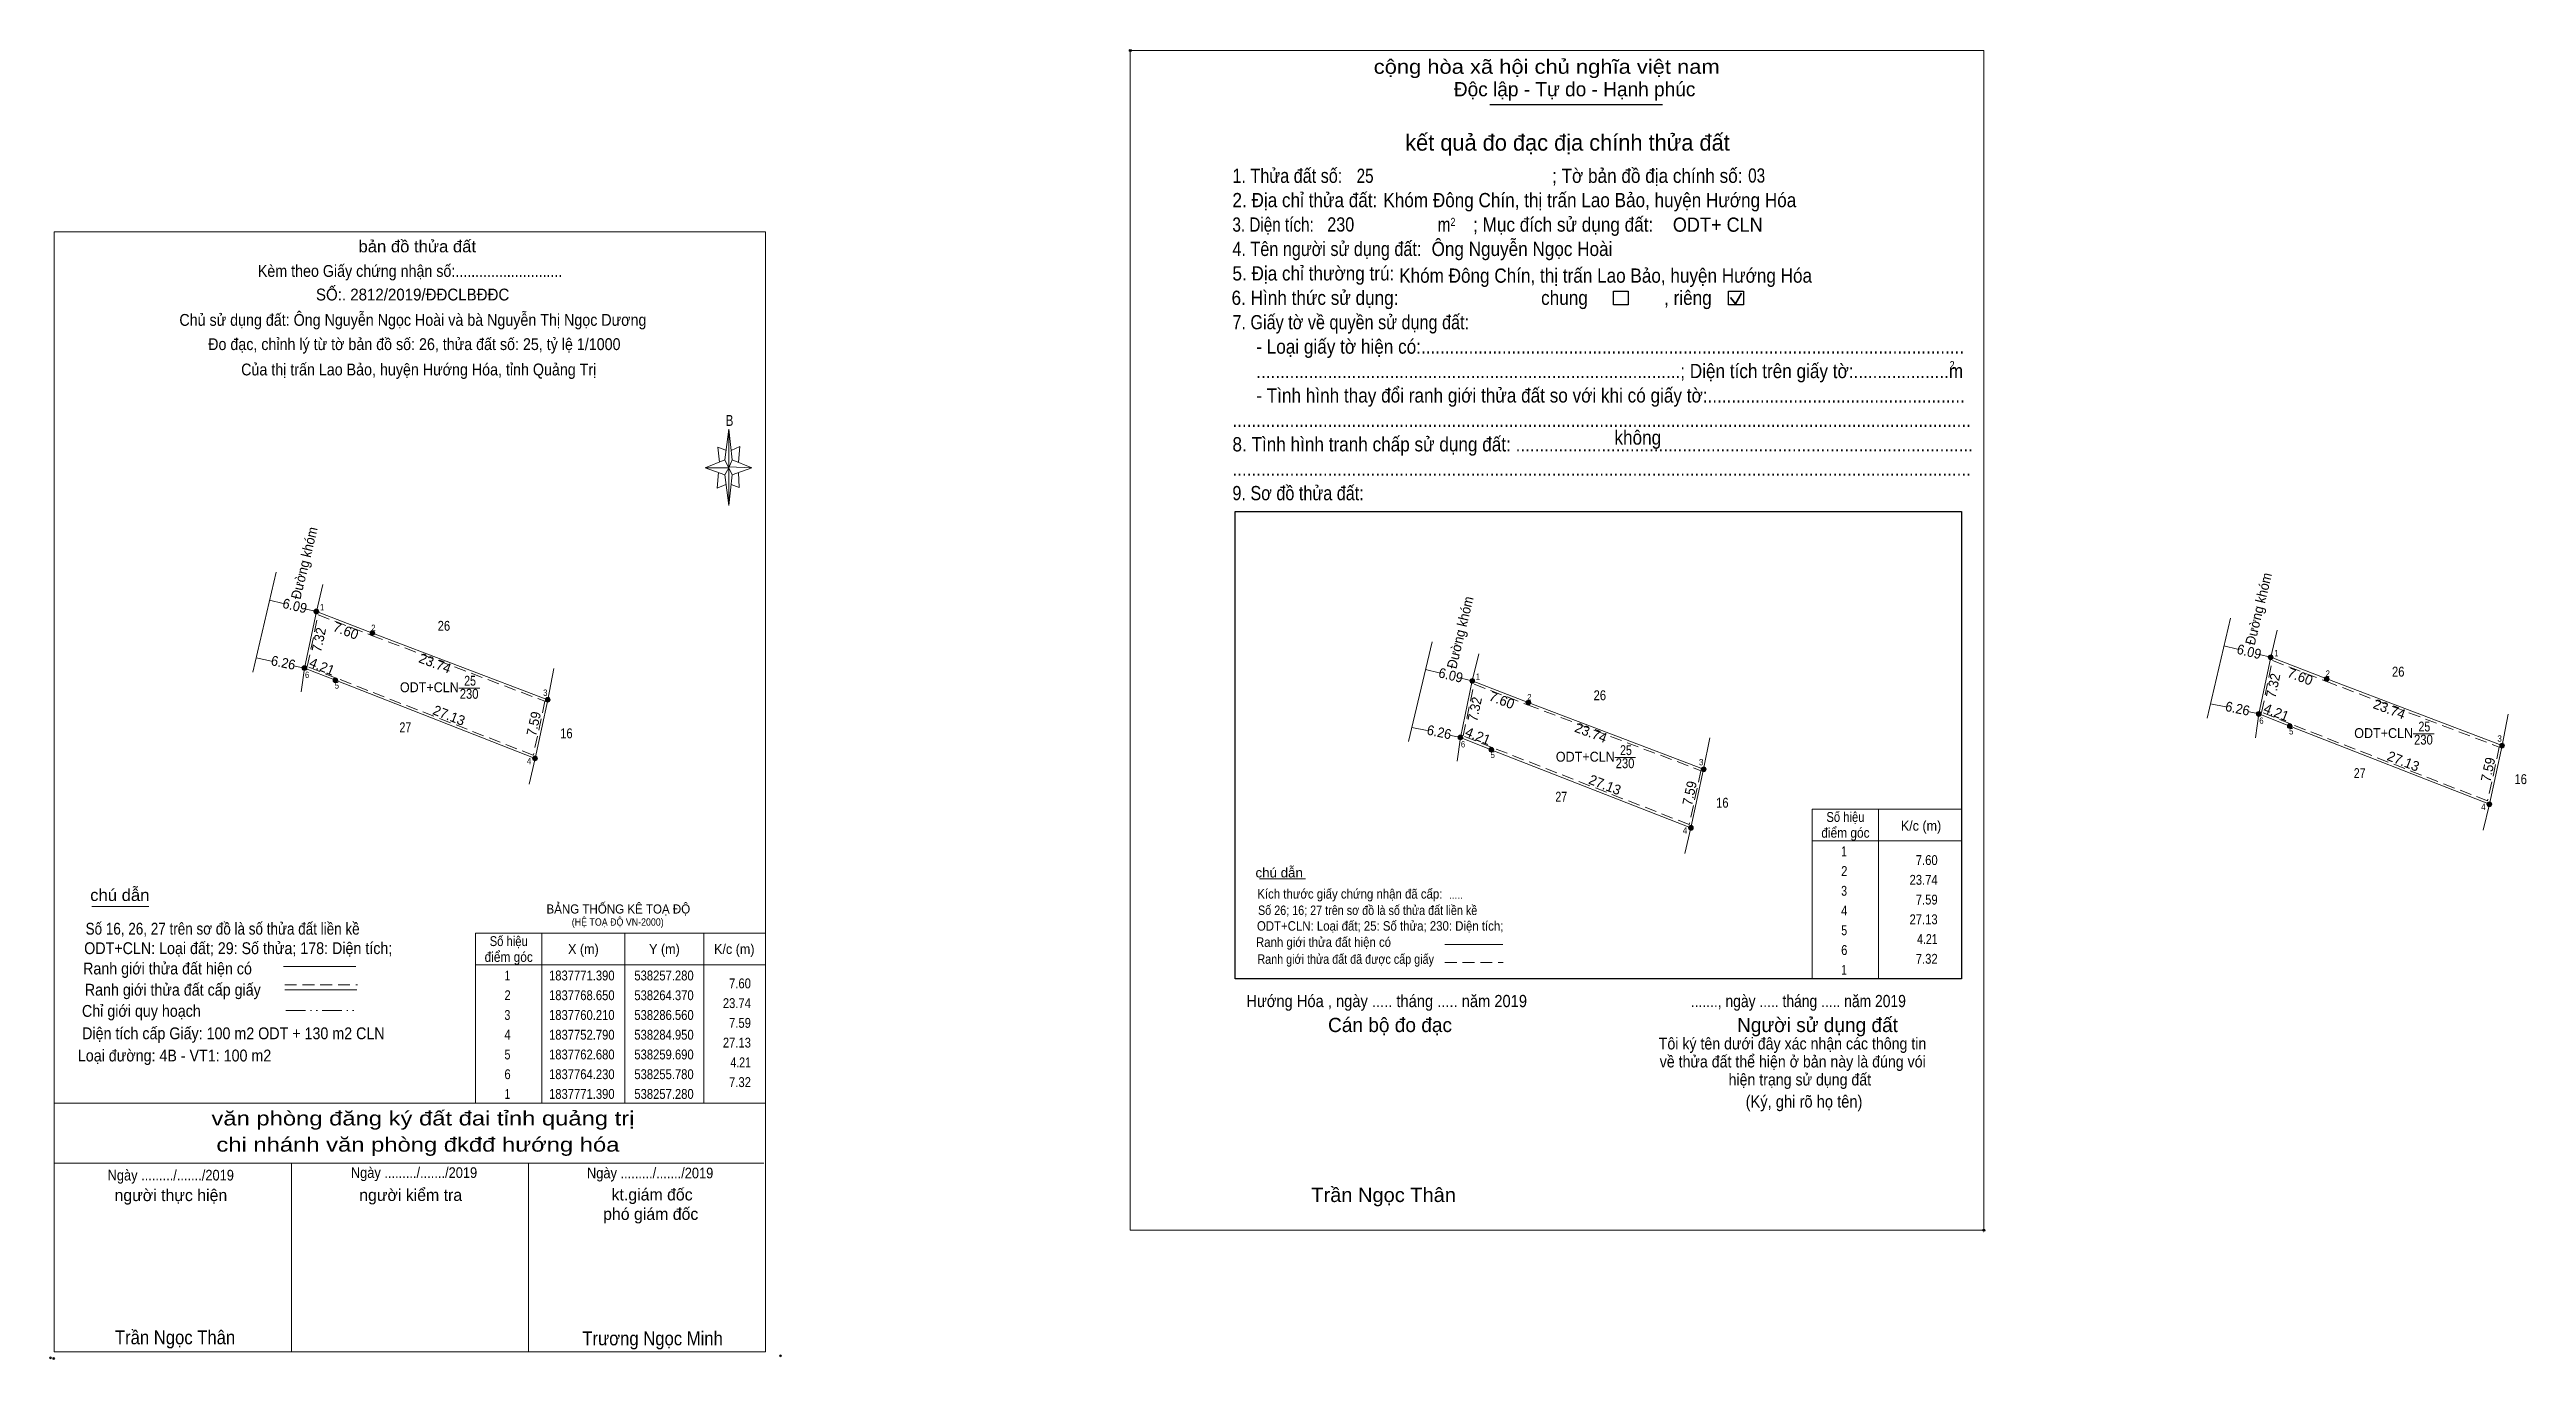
# Model space of a CAD drawing. Header units: metres. Extents: x 537976 to 538290, y 1837682 to 1837848.
import ezdxf
from ezdxf.enums import TextEntityAlignment as Align

# ---------------------------------------------------------------- set-up
doc = ezdxf.new("R2010")
doc.units = ezdxf.units.M
doc.header["$LTSCALE"] = 0.5
doc.header["$PDMODE"] = 32
doc.header["$PDSIZE"] = 0.25
doc.linetypes.add('DASH_DOUBLE_DOT', pattern=[9.2, 5, -1.2, 0.3, -1.2, 0.3, -1.2])
doc.linetypes.add('MEDIUM_DASHED', pattern=[4.5, 3, -1.5])
for name, color, linetype, lineweight in [('1', 7, 'Continuous', 13), ('10', 7, 'Continuous', 13), ('17', 7, 'Continuous', 13), ('2', 7, 'Continuous', 25), ('36', 7, 'Continuous', 13), ('5', 7, 'Continuous', 13), ('6', 7, 'Continuous', 13), ('63', 7, 'Continuous', 13)]:
    doc.layers.add(name, color=color, linetype=linetype, lineweight=lineweight)

msp = doc.modelspace()

# ---------------------------------------------------------------- hatches: boundary and pattern name
at = {"layer": '63'}
for points in [[(538010.28, 1837777.19, 1), (538009.68, 1837777.19, 1)], [(538017.37, 1837774.45, 1), (538016.77, 1837774.45, 1)], [(538008.78, 1837770.03, 1), (538008.18, 1837770.03, 1)], [(538257.58, 1837771.39, 1), (538256.98, 1837771.39, 1)], [(538012.69, 1837768.48, 1), (538012.09, 1837768.48, 1)], [(538039.56, 1837766.01, 1), (538038.96, 1837766.01, 1)], [(538156.55, 1837768.4, 1), (538155.95, 1837768.4, 1)], [(538163.64, 1837765.66, 1), (538163.04, 1837765.66, 1)], [(538264.67, 1837768.65, 1), (538264.07, 1837768.65, 1)], [(538256.08, 1837764.23, 1), (538255.48, 1837764.23, 1)], [(538259.99, 1837762.68, 1), (538259.39, 1837762.68, 1)], [(538155.05, 1837761.24, 1), (538154.45, 1837761.24, 1)], [(538158.96, 1837759.69, 1), (538158.36, 1837759.69, 1)], [(538286.86, 1837760.21, 1), (538286.26, 1837760.21, 1)], [(538037.95, 1837758.59, 1), (538037.35, 1837758.59, 1)], [(538185.83, 1837757.22, 1), (538185.23, 1837757.22, 1)], [(538285.25, 1837752.79, 1), (538284.65, 1837752.79, 1)], [(538184.22, 1837749.8, 1), (538183.62, 1837749.8, 1)]]:
    msp.add_hatch(color=256, dxfattribs=at).paths.add_polyline_path(points)

# ---------------------------------------------------------------- linework, layer by layer
at = {"layer": '1'}
for points in [[(538009.98, 1837777.19), (538017.07, 1837774.45), (538039.26, 1837766.01), (538037.65, 1837758.59), (538012.39, 1837768.48), (538008.48, 1837770.03)], [(538257.28, 1837771.39), (538264.37, 1837768.65), (538286.56, 1837760.21), (538284.95, 1837752.79), (538259.69, 1837762.68), (538255.78, 1837764.23)], [(538156.25, 1837768.4), (538163.34, 1837765.66), (538185.53, 1837757.22), (538183.92, 1837749.8), (538158.66, 1837759.69), (538154.75, 1837761.24)]]:
    msp.add_lwpolyline(points, close=True, dxfattribs=at)
at = {"layer": '1', "linetype": 'MEDIUM_DASHED'}
for points in [[(538010.2, 1837776.78), (538016.96, 1837774.17), (538038.91, 1837765.82), (538037.43, 1837759), (538012.5, 1837768.76), (538008.83, 1837770.22)], [(538257.5, 1837770.98), (538264.26, 1837768.37), (538286.21, 1837760.02), (538284.73, 1837753.2), (538259.8, 1837762.96), (538256.13, 1837764.42)], [(538156.47, 1837767.99), (538163.23, 1837765.38), (538185.18, 1837757.03), (538183.7, 1837750.21), (538158.77, 1837759.97), (538155.1, 1837761.43)]]:
    msp.add_lwpolyline(points, close=True, dxfattribs=at)
at = {"layer": '10'}
for p, q in [((538001.93, 1837769.5), (538004.89, 1837782.16)), ((538249.23, 1837763.7), (538252.19, 1837776.36)), ((538148.2, 1837760.71), (538151.16, 1837773.37))]:
    msp.add_line(p, q, dxfattribs=at)
at = {"layer": '17'}
for p, q in [((538129.34, 1837743.34), (538135.13, 1837743.34)), ((537981.56, 1837739.86), (537988.8, 1837739.86))]:
    msp.add_line(p, q, dxfattribs=at)
at = {"layer": '2'}
for p, q in [((538158.47, 1837841.37), (538180.31, 1837841.37)), ((538126.23, 1837789.86), (538218.17, 1837789.86)), ((538218.17, 1837789.86), (538218.17, 1837730.67))]:
    msp.add_line(p, q, dxfattribs=at)
at = {"layer": '2', "lineweight": 35}
for p, q in [((538188.94, 1837816.96), (538189.55, 1837816.16)), ((538189.55, 1837816.16), (538190.3, 1837817.5))]:
    msp.add_line(p, q, dxfattribs=at)
at = {"layer": '2', "lineweight": 13}
msp.add_lwpolyline([(538112.98, 1837848.22), (538220.99, 1837848.22), (538220.99, 1837698.84), (538112.98, 1837698.84)], close=True, dxfattribs=at)
at = {"layer": '2'}
for points in [[(538174.1, 1837817.75), (538175.96, 1837817.75), (538175.96, 1837816.02), (538174.1, 1837816.02)], [(538188.69, 1837817.75), (538190.55, 1837817.75), (538190.55, 1837816.02), (538188.69, 1837816.02)]]:
    msp.add_lwpolyline(points, close=True, dxfattribs=at)
msp.add_lwpolyline([(538218.17, 1837730.67), (538126.23, 1837730.67), (538126.23, 1837789.86)], dxfattribs=at)
for p in [(538112.98, 1837848.22), (538220.99, 1837698.84)]:
    msp.add_point(p, dxfattribs=at)
at = {"layer": '36'}
for p, q in [((538008.48, 1837770.03), (538008.05, 1837767.01)), ((538255.78, 1837764.23), (538255.35, 1837761.21)), ((538154.75, 1837761.24), (538154.32, 1837758.22))]:
    msp.add_line(p, q, dxfattribs=at)
for points in [[(538039.26, 1837766.01), (538017.07, 1837774.45), (538009.98, 1837777.19), (538010.81, 1837780.61)], [(538009.98, 1837777.19), (538008.48, 1837770.03), (538012.39, 1837768.48)], [(538286.56, 1837760.21), (538264.37, 1837768.65), (538257.28, 1837771.39), (538258.11, 1837774.81)], [(538037.65, 1837758.59), (538039.26, 1837766.01), (538040.02, 1837769.99)], [(538185.53, 1837757.22), (538163.34, 1837765.66), (538156.25, 1837768.4), (538157.08, 1837771.82)], [(538257.28, 1837771.39), (538255.78, 1837764.23), (538259.69, 1837762.68)], [(538012.39, 1837768.48), (538037.65, 1837758.59), (538036.89, 1837755.32)], [(538156.25, 1837768.4), (538154.75, 1837761.24), (538158.66, 1837759.69)], [(538284.95, 1837752.79), (538286.56, 1837760.21), (538287.32, 1837764.19)], [(538158.66, 1837759.69), (538183.92, 1837749.8), (538183.16, 1837746.53)], [(538183.92, 1837749.8), (538185.53, 1837757.22), (538186.29, 1837761.2)], [(538259.69, 1837762.68), (538284.95, 1837752.79), (538284.19, 1837749.52)]]:
    msp.add_lwpolyline(points, dxfattribs=at)
at = {"layer": '5'}
for p, q in [((538061.68, 1837796.39), (538062.18, 1837800.29)), ((538061.68, 1837794.49), (538059.18, 1837795.39)), ((538062.58, 1837794.49), (538062.18, 1837790.59)), ((538062.58, 1837796.39), (538065.08, 1837795.39)), ((538063.38, 1837794.79), (538063.48, 1837792.89)), ((538063.48, 1837792.89), (538062.48, 1837793.29)), ((537976.82, 1837714.95), (538066.82, 1837714.95)), ((537976.82, 1837707.35), (538066.62, 1837707.35)), ((537976.82, 1837707.35), (538066.62, 1837707.35)), ((537976.82, 1837707.35), (538066.62, 1837707.35)), ((538006.82, 1837683.45), (538006.82, 1837707.35)), ((538036.82, 1837683.45), (538036.82, 1837707.35))]:
    msp.add_line(p, q, dxfattribs=at)
for points in [[(537976.82, 1837825.25), (538066.82, 1837825.25), (538066.82, 1837683.45), (537976.82, 1837683.45)], [(538062.18, 1837800.29), (538062.58, 1837796.39), (538062.18, 1837795.39)], [(538062.18, 1837795.39), (538059.18, 1837795.39), (538061.68, 1837796.39), (538062.58, 1837794.49), (538065.08, 1837795.39), (538062.18, 1837795.49)], [(538062.18, 1837795.39), (538062.18, 1837790.59), (538061.68, 1837794.49)]]:
    msp.add_lwpolyline(points, close=True, dxfattribs=at)
for points in [[(538061.88, 1837797.59), (538060.78, 1837797.99), (538060.98, 1837796.09)], [(538062.48, 1837797.59), (538063.58, 1837798.09), (538063.38, 1837796.09)], [(538062.18, 1837795.39), (538061.68, 1837796.39), (538059.18, 1837795.39)], [(538060.88, 1837794.79), (538060.68, 1837792.79), (538061.78, 1837793.29)], [(538062.18, 1837795.39), (538062.58, 1837794.49), (538065.08, 1837795.39)], [(538066.82, 1837683.45), (537976.82, 1837683.45), (537976.82, 1837707.35)]]:
    msp.add_lwpolyline(points, dxfattribs=at)
for p in [(537976.34, 1837682.68), (537976.74, 1837682.61)]:
    msp.add_point(p, dxfattribs=at)
at = {"layer": '6'}
for p, q in [((538152.78, 1837735.02), (538160.1, 1837735.02)), ((538005.84, 1837732.23), (538014.98, 1837732.23)), ((538005.98, 1837729.3), (538015.12, 1837729.3))]:
    msp.add_line(p, q, dxfattribs=at)
at = {"layer": '6', "linetype": 'MEDIUM_DASHED'}
for p, q in [((538152.78, 1837732.77), (538160.14, 1837732.77)), ((538005.98, 1837729.92), (538015.18, 1837729.92))]:
    msp.add_line(p, q, dxfattribs=at)
at = {"layer": '6'}
msp.add_point((538068.72, 1837682.95), dxfattribs=at)
at = {"layer": '63'}
for p, q in [((538004.06, 1837778.63), (538005.77, 1837778.22)), ((538008.52, 1837777.54), (538009.98, 1837777.19)), ((538251.36, 1837772.83), (538253.07, 1837772.42)), ((538002.35, 1837771.31), (538004.29, 1837770.91)), ((538007.09, 1837770.32), (538008.48, 1837770.03)), ((538150.33, 1837769.84), (538152.04, 1837769.43)), ((538255.82, 1837771.74), (538257.28, 1837771.39)), ((538028.01, 1837767.48), (538030.65, 1837767.48)), ((538154.79, 1837768.75), (538156.25, 1837768.4)), ((538249.65, 1837765.51), (538251.59, 1837765.11)), ((538254.39, 1837764.52), (538255.78, 1837764.23)), ((538148.62, 1837762.52), (538150.56, 1837762.12)), ((538153.36, 1837761.53), (538154.75, 1837761.24)), ((538275.31, 1837761.68), (538277.95, 1837761.68)), ((538174.28, 1837758.69), (538176.92, 1837758.69)), ((538207.67, 1837752.17), (538207.67, 1837730.67)), ((538218.17, 1837752.17), (538218.17, 1837730.67)), ((538199.27, 1837748.17), (538218.17, 1837748.17)), ((538038.52, 1837736.45), (538038.52, 1837714.95)), ((538049.02, 1837736.45), (538049.02, 1837714.95)), ((538059.02, 1837736.45), (538059.02, 1837714.95)), ((538030.12, 1837732.45), (538066.82, 1837732.45))]:
    msp.add_line(p, q, dxfattribs=at)
at = {"layer": '63', "linetype": 'DASH_DOUBLE_DOT'}
msp.add_line((538006.12, 1837726.67), (538015.32, 1837726.67), dxfattribs=at)
at = {"layer": '63'}
msp.add_lwpolyline([(538218.17, 1837730.67), (538199.27, 1837730.67), (538199.27, 1837752.17), (538218.17, 1837752.17)], dxfattribs=at)
msp.add_lwpolyline([(538030.12, 1837736.45), (538066.82, 1837736.45), (538066.82, 1837714.95), (538030.12, 1837714.95)], close=True, dxfattribs=at)
for centre in [(538009.98, 1837777.19), (538009.98, 1837777.19), (538017.07, 1837774.45), (538008.48, 1837770.03), (538257.28, 1837771.39), (538257.28, 1837771.39), (538012.39, 1837768.48), (538039.26, 1837766.01), (538156.25, 1837768.4), (538156.25, 1837768.4), (538163.34, 1837765.66), (538264.37, 1837768.65), (538255.78, 1837764.23), (538259.69, 1837762.68), (538154.75, 1837761.24), (538158.66, 1837759.69), (538286.56, 1837760.21), (538037.65, 1837758.59), (538185.53, 1837757.22), (538284.95, 1837752.79), (538183.92, 1837749.8)]:
    msp.add_circle(centre, 0.3, dxfattribs=at)

# ---------------------------------------------------------------- texts
at = {"layer": '1'}
for s, width, p in [('25', 0.8, (538029.43, 1837767.8)), ('ODT+CLN', 0.95, (538024.28, 1837766.97)), ('230', 0.85, (538029.31, 1837766.14)), ('25', 0.8, (538276.73, 1837762)), ('25', 0.8, (538175.7, 1837759.01)), ('ODT+CLN', 0.95, (538271.58, 1837761.17)), ('230', 0.85, (538276.61, 1837760.34)), ('ODT+CLN', 0.95, (538170.55, 1837758.18)), ('230', 0.85, (538175.58, 1837757.35))]:
    msp.add_text(s, height=1.25, dxfattribs=dict(at, width=width)).set_placement(p, align=Align.CENTER)
for s, height, width, p in [('BẢNG THỐNG KÊ TOẠ ĐỘ ', 1.15, 0.95, (538039.1, 1837738.95)), ('(HỆ TOẠ ĐỘ VN-2000)', 0.93, 0.9, (538042.3, 1837737.41))]:
    msp.add_text(s, height=height, dxfattribs=dict(at, width=width)).set_placement(p)
at = {"layer": '2'}
for s, height, width, p in [('cộng hòa xã hội chủ nghĩa việt nam', 1.803, 1.15, (538143.78, 1837845.27)), ('1. Thửa đất số:', 1.803, 0.85, (538125.9, 1837831.46)), ('25', 1.8, 0.8, (538141.62, 1837831.46)), ('; Tờ bản đồ địa chính số:', 1.803, 0.9, (538166.34, 1837831.46)), ('03', 1.805, 0.8, (538191.16, 1837831.49)), ('2. Địa chỉ thửa đất:', 1.803, 0.9, (538125.9, 1837828.38)), ('Khóm Đông Chín, thị trấn Lao Bảo, huyện Hướng Hóa', 1.8, 0.9, (538145, 1837828.38)), ('3. Diện tích:', 1.803, 0.8, (538125.9, 1837825.28)), ('230', 1.8, 0.85, (538137.9, 1837825.3)), ('m', 1.803, 0.8, (538151.88, 1837825.28)), ('2', 1.03, 0.8, (538153.5, 1837826)), ('; Mục đích sử dụng đất:', 1.803, 0.9, (538156.35, 1837825.28)), ('ODT+ CLN', 1.8, 0.95, (538181.63, 1837825.27)), ('4. Tên người sử dụng đất:', 1.803, 0.85, (538125.9, 1837822.2)), ('Ông Nguyễn Ngọc Hoài', 1.8, 0.9, (538151.1, 1837822.2)), ('5. Địa chỉ thường trú:', 1.803, 0.9, (538125.9, 1837819.1)), ('Khóm Đông Chín, thị trấn Lao Bảo, huyện Hướng Hóa', 1.8, 0.9, (538147, 1837818.82)), ('6. Hình thức sử dụng:', 1.803, 0.9, (538125.79, 1837816.01)), ('chung                , riêng', 1.803, 0.9, (538164.96, 1837816.01)), ('7. Giấy tờ về quyền sử dụng đất:', 1.803, 0.85, (538125.9, 1837812.92)), ('     - Loại giấy tờ hiện có:..................................................................................................................', 1.803, 0.9, (538125.9, 1837809.83)), ('     .........................................................................................; Diện tích trên giấy tờ:....................m', 1.803, 0.9, (538125.9, 1837806.74)), ('2', 1.03, 0.8, (538216.66, 1837807.88)), ('     - Tình hình thay đổi ranh giới thửa đất so với khi có giấy tờ:......................................................', 1.803, 0.9, (538125.9, 1837803.65)), ('...........................................................................................................................................................', 1.803, 0.9, (538125.9, 1837800.56)), ('8. Tình hình tranh chấp sử dụng đất: ................................................................................................', 1.803, 0.9, (538125.9, 1837797.46)), ('không', 1.803, 0.9, (538174.24, 1837798.32)), ('...........................................................................................................................................................', 1.803, 0.9, (538125.9, 1837794.38)), ('9. Sơ đồ thửa đất:', 1.803, 0.85, (538125.9, 1837791.28)), ('Hướng Hóa , ngày ..... tháng ..... năm 2019', 1.544, 0.9, (538127.66, 1837727.1)), ('......., ngày ..... tháng ..... năm 2019', 1.544, 0.85, (538183.9, 1837727.1)), ('(Ký, ghi rõ họ tên)', 1.545, 0.9, (538190.84, 1837714.38)), ('Trần Ngọc Thân', 1.804, 1.05, (538135.88, 1837702.42))]:
    msp.add_text(s, height=height, dxfattribs=dict(at, width=width)).set_placement(p)
for s, p in [('Độc lập - Tự do - Hạnh phúc', (538153.92, 1837842.42)), ('Cán bộ đo đạc', (538138, 1837723.94)), ('Người sử dụng đất', (538189.76, 1837723.94))]:
    msp.add_text(s, height=1.803, dxfattribs=at).set_placement(p)
for s, height, p in [('kết quả đo đạc địa chính thửa đất', 2.061, (538168.295, 1837835.54)), ('.', 0.5152, (538220.9749, 1837698.56))]:
    msp.add_text(s, height=height, dxfattribs=at).set_placement(p, align=Align.CENTER)
for s, height, width, p in [('.....', 1, 0.95, (538154.185, 1837740.82)), ('Tôi ký tên dưới đây xác nhận các thông tin', 1.489, 0.9, (538196.775, 1837721.74)), ('về thửa đất thể hiện ở bản này là đúng vói', 1.489, 0.9, (538196.8, 1837719.46)), ('hiện trạng sử dụng đất', 1.489, 0.9, (538197.7, 1837717.18))]:
    msp.add_text(s, height=height, dxfattribs=dict(at, width=width)).set_placement(p, align=Align.CENTER)
at = {"layer": '5'}
for s, height, width, p in [('bản đồ thửa đất', 1.5, 1.05, (538022.75, 1837822.67)), ('Kèm theo Giấy chứng nhận số:...........................', 1.5, 0.9, (538021.84, 1837819.56)), ('SỐ:. 2812/2019/ĐĐCLBĐĐC', 1.5, 0.95, (538022.16, 1837816.57)), ('Chủ sử dụng đất: Ông Nguyễn Ngọc Hoài và bà Nguyễn Thị Ngọc Dương', 1.5, 0.9, (538022.195, 1837813.36)), ('Đo đạc, chỉnh lý từ tờ bản đồ số: 26, thửa đất số: 25, tỷ lệ 1/1000 ', 1.5, 0.9, (538022.63, 1837810.29)), ('Của thị trấn Lao Bảo, huyện Hướng Hóa, tỉnh Quảng Trị', 1.5, 0.9, (538022.935, 1837807.08)), ('B', 1.378, 0.8, (538062.26, 1837800.69)), ('văn phòng đăng ký đất đai tỉnh quảng trị', 1.8, 1.25, (538023.47, 1837712.12)), ('chi nhánh văn phòng đkđđ hướng hóa', 1.8, 1.25, (538022.83, 1837708.8)), ('Ngày ........./......./2019', 1.35, 0.9, (537991.555, 1837705.15)), ('Ngày ........./......./2019', 1.35, 0.9, (538022.335, 1837705.47)), ('Ngày ........./......./2019', 1.35, 0.9, (538052.215, 1837705.42)), ('Trần Ngọc Thân', 1.75, 0.9, (537992.1, 1837684.41)), ('Trương Ngọc Minh', 1.75, 0.9, (538052.525, 1837684.28))]:
    msp.add_text(s, height=height, dxfattribs=dict(at, width=width)).set_placement(p, align=Align.CENTER)
for s, p in [('người thực hiện', (537991.57, 1837702.54)), ('người kiểm tra', (538021.915, 1837702.56)), ('kt.giám đốc', (538052.465, 1837702.62)), ('phó giám đốc', (538052.29, 1837700.16))]:
    msp.add_text(s, height=1.5, dxfattribs=at).set_placement(p, align=Align.CENTER)
at = {"layer": '6'}
for s, height, width, p in [('chú dẫn', 1.2, 1.05, (538128.82, 1837743.52)), ('chú dẫn', 1.5, 1.05, (537981.36, 1837740.54)), ('Kích thước giấy chứng nhận đã cấp:', 1.2, 0.9, (538129.04, 1837740.84)), ('Số 16, 26, 27 trên sơ đồ là số thửa đất liền kề', 1.5, 0.85, (537980.78, 1837736.28)), ('ODT+CLN: Loại đất; 25: Số thửa; 230: Diện tích;', 1.2, 0.9, (538129, 1837736.78)), ('Số 26; 16; 27 trên sơ đồ là số thửa đất liền kề', 1.2, 0.85, (538129.14, 1837738.76)), ('ODT+CLN: Loại đất; 29: Số thửa; 178: Diện tích;', 1.5, 0.9, (537980.6, 1837733.81)), ('Ranh giới thửa đất hiện có ', 1.2, 0.9, (538128.88, 1837734.73)), ('Ranh giới thửa đất hiện có ', 1.5, 0.9, (537980.46, 1837731.24)), ('Ranh giới thửa đất đã được cấp giấy', 1.2, 0.85, (538129.06, 1837732.58)), ('Ranh giới thửa đất cấp giấy', 1.5, 0.9, (537980.68, 1837728.55)), ('Chỉ giới quy hoạch', 1.5, 0.9, (537980.32, 1837725.87)), ('Diện tích cấp Giấy: 100 m2 ODT + 130 m2 CLN', 1.5, 0.9, (537980.34, 1837723.03)), ('Loại đường: 4B - VT1: 100 m2', 1.5, 0.9, (537979.8, 1837720.22))]:
    msp.add_text(s, height=height, dxfattribs=dict(at, width=width)).set_placement(p)
at = {"layer": '63', "width": 0.95}
for s, rotation, p in [('Đường khóm', 76.359, (538009.0542, 1837783.1826)), ('Đường khóm', 76.359, (538256.3542, 1837777.3826)), ('6.09', 346.329, (538007.1123, 1837777.3046)), ('Đường khóm', 76.359, (538155.3242, 1837774.3926)), ('7.32', 78.168, (538010.9036, 1837773.4868)), ('6.09', 346.329, (538254.4123, 1837771.5046)), ('6.26', 348.206, (538005.6673, 1837770.0974)), ('6.09', 346.329, (538153.3823, 1837768.5146)), ('7.32', 78.168, (538258.2036, 1837767.6868)), ('7.32', 78.168, (538157.1736, 1837764.6968)), ('7.59', 77.758, (538038.0949, 1837762.8475)), ('6.26', 348.206, (538151.9373, 1837761.3074)), ('6.26', 348.206, (538252.9673, 1837764.2974)), ('7.59', 77.758, (538285.3949, 1837757.0475)), ('7.59', 77.758, (538184.3649, 1837754.0575))]:
    msp.add_text(s, height=1.25, rotation=rotation, dxfattribs=at).set_placement(p, align=Align.CENTER)
at = {"layer": '63'}
for s, height, width, p in [(' 1', 0.8, 0.9, (538010.97, 1837777.33)), (' 2', 0.8, 0.9, (538017.47, 1837774.73)), (' 1', 0.8, 0.9, (538258.27, 1837771.53)), (' 6', 0.8, 0.9, (538009.08, 1837768.77)), (' 1', 0.8, 0.9, (538157.24, 1837768.54)), (' 2', 0.8, 0.9, (538264.77, 1837768.93)), (' 5', 0.8, 0.9, (538012.84, 1837767.42)), (' 3', 0.8, 0.95, (538039.23, 1837766.51)), (' 2', 0.8, 0.9, (538163.74, 1837765.94)), (' 6', 0.8, 0.9, (538256.38, 1837762.97)), (' 6', 0.8, 0.9, (538155.35, 1837759.98)), (' 5', 0.8, 0.9, (538260.14, 1837761.62)), (' 3', 0.8, 0.95, (538286.53, 1837760.71)), (' 4', 0.8, 0.95, (538037.18, 1837757.85)), (' 5', 0.8, 0.9, (538159.11, 1837758.63)), (' 3', 0.8, 0.95, (538185.5, 1837757.72)), (' 4', 0.8, 0.95, (538284.48, 1837752.05)), (' 4', 0.8, 0.95, (538183.45, 1837749.06)), ('7.60', 1.25, 0.85, (538215.14, 1837745.09)), ('23.74', 1.25, 0.85, (538215.14, 1837742.59)), ('7.59', 1.25, 0.85, (538215.14, 1837740.09)), ('27.13', 1.25, 0.85, (538215.14, 1837737.59)), ('4.21', 1.25, 0.8, (538215.14, 1837735.09)), ('7.32', 1.25, 0.85, (538215.14, 1837732.59)), ('7.60', 1.25, 0.85, (538064.97, 1837729.48)), ('23.74', 1.25, 0.85, (538064.97, 1837726.98)), ('7.59', 1.25, 0.85, (538064.97, 1837724.48)), ('27.13', 1.25, 0.85, (538064.97, 1837721.98)), ('4.21', 1.25, 0.8, (538064.97, 1837719.48)), ('7.32', 1.25, 0.85, (538064.97, 1837716.98))]:
    msp.add_text(s, height=height, dxfattribs=dict(at, width=width)).set_placement(p, align=Align.RIGHT)
for s, rotation, p in [('7.60', 338.87, (538013.4947, 1837774.1769)), ('4.21', 338.376, (538010.4747, 1837769.6454)), ('23.74', 339.176, (538024.7778, 1837770.0506)), ('7.60', 338.87, (538260.7947, 1837768.3769)), ('7.60', 338.87, (538159.7647, 1837765.3869)), ('23.74', 339.176, (538272.0778, 1837764.2506)), ('27.13', 338.618, (538026.5422, 1837763.4531)), ('23.74', 339.176, (538171.0478, 1837761.2606)), ('4.21', 338.376, (538257.7747, 1837763.8454)), ('4.21', 338.376, (538156.7447, 1837760.8554)), ('27.13', 338.618, (538273.8422, 1837757.6531)), ('27.13', 338.618, (538172.8122, 1837754.6631))]:
    msp.add_text(s, height=1.25, rotation=rotation, dxfattribs=at).set_placement(p, align=Align.CENTER)
for s, width, p in [('26', 0.85, (538026.12, 1837774.75)), ('26', 0.85, (538273.42, 1837768.95)), ('26', 0.85, (538172.39, 1837765.96)), ('27', 0.8, (538021.24, 1837761.9)), ('16', 0.85, (538041.62, 1837761.14)), ('27', 0.8, (538268.54, 1837756.1)), ('16', 0.85, (538288.92, 1837755.34)), ('27', 0.8, (538167.51, 1837753.11)), ('16', 0.85, (538187.89, 1837752.35)), ('Số hiệu', 0.85, (538203.47, 1837750.55)), ('K/c (m)', 0.95, (538213.035, 1837749.44)), ('điểm góc', 0.9, (538203.47, 1837748.55)), (' 1', 0.75, (538203.12, 1837746.2)), (' 2', 0.85, (538203.125, 1837743.7)), (' 3', 0.8, (538203.115, 1837741.2)), (' 4', 0.85, (538203.12, 1837738.7)), ('Số hiệu', 0.85, (538034.32, 1837734.83)), ('X (m)', 0.95, (538043.77, 1837733.83)), ('Y (m)', 0.95, (538054.025, 1837733.83)), ('K/c (m)', 0.95, (538062.865, 1837733.83)), (' 5', 0.8, (538203.125, 1837736.2)), (' 6', 0.85, (538203.125, 1837733.7)), ('điểm góc', 0.9, (538034.32, 1837732.83)), (' 1', 0.75, (538033.97, 1837730.48)), ('1837771.390', 0.85, (538043.57, 1837730.48)), ('538257.280', 0.85, (538053.97, 1837730.48)), (' 1', 0.75, (538203.12, 1837731.2)), (' 2', 0.85, (538033.975, 1837727.98)), ('1837768.650', 0.85, (538043.57, 1837727.98)), ('538264.370', 0.85, (538053.97, 1837727.98)), (' 3', 0.8, (538033.965, 1837725.48)), ('1837760.210', 0.85, (538043.57, 1837725.48)), ('538286.560', 0.85, (538053.97, 1837725.48)), (' 4', 0.85, (538033.97, 1837722.98)), ('1837752.790', 0.85, (538043.57, 1837722.98)), ('538284.950', 0.85, (538053.97, 1837722.98)), (' 5', 0.8, (538033.975, 1837720.48)), (' 6', 0.85, (538033.975, 1837717.98)), ('1837762.680', 0.85, (538043.57, 1837720.48)), ('1837764.230', 0.85, (538043.57, 1837717.98)), ('538259.690', 0.85, (538053.97, 1837720.48)), ('538255.780', 0.85, (538053.97, 1837717.98)), (' 1', 0.75, (538033.97, 1837715.48)), ('1837771.390', 0.85, (538043.57, 1837715.48)), ('538257.280', 0.85, (538053.97, 1837715.48))]:
    msp.add_text(s, height=1.25, dxfattribs=dict(at, width=width)).set_placement(p, align=Align.CENTER)

doc.saveas('drawing.dxf')
